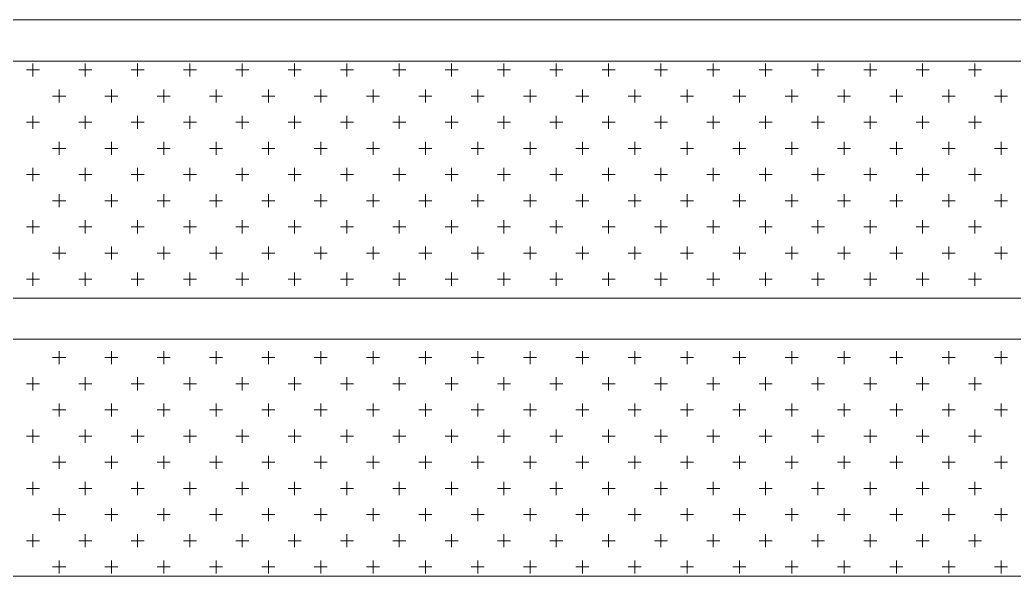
# Model space of a CAD drawing. Header units: millimetres. Extents: x -395 to 1008, y 9 to 692.
# Drawn here: x -322.267 to -319.854, y 28.171 to 29.521 of the extents above; entities that cross this region are included whole.
import ezdxf

# ---------------------------------------------------------------- set-up
doc = ezdxf.new("R2010")
doc.units = ezdxf.units.MM
doc.header["$LTSCALE"] = 0.1
doc.header["$MEASUREMENT"] = 0
doc.layers.add('.10 ultra fina', color=240, linetype='Continuous', lineweight=5)

# ---------------------------------------------------------------- blocks, each defined once
blk = doc.blocks.new('etwew')
at = {"layer": '.10 ultra fina', "color": 240, "lineweight": 5}
for p, q in [((356.4279, 89.6076), (381.3663, 89.6076)), ((356.4279, 89.5076), (381.3009, 89.5076)), ((370.9649, 89.4703), (370.9649, 89.5021)), ((371.0919, 89.4703), (371.0919, 89.5021)), ((371.2189, 89.4703), (371.2189, 89.5021)), ((371.3459, 89.4703), (371.3459, 89.5021)), ((371.4729, 89.4703), (371.4729, 89.5021)), ((371.5999, 89.4703), (371.5999, 89.5021)), ((371.7269, 89.4703), (371.7269, 89.5021)), ((371.8539, 89.4703), (371.8539, 89.5021)), ((371.9809, 89.4703), (371.9809, 89.5021)), ((372.1079, 89.4703), (372.1079, 89.5021)), ((372.2349, 89.4703), (372.2349, 89.5021)), ((372.3619, 89.4703), (372.3619, 89.5021)), ((372.4889, 89.4703), (372.4889, 89.5021)), ((372.6159, 89.4703), (372.6159, 89.5021)), ((372.7429, 89.4703), (372.7429, 89.5021)), ((372.8699, 89.4703), (372.8699, 89.5021)), ((372.9969, 89.4703), (372.9969, 89.5021)), ((373.1239, 89.4703), (373.1239, 89.5021)), ((373.2509, 89.4703), (373.2509, 89.5021)), ((370.949, 89.4862), (370.9807, 89.4862)), ((371.076, 89.4862), (371.1077, 89.4862)), ((371.203, 89.4862), (371.2347, 89.4862)), ((371.33, 89.4862), (371.3617, 89.4862)), ((371.457, 89.4862), (371.4887, 89.4862)), ((371.584, 89.4862), (371.6157, 89.4862)), ((371.711, 89.4862), (371.7427, 89.4862)), ((371.838, 89.4862), (371.8697, 89.4862)), ((371.965, 89.4862), (371.9967, 89.4862)), ((372.092, 89.4862), (372.1237, 89.4862)), ((372.219, 89.4862), (372.2507, 89.4862)), ((372.346, 89.4862), (372.3777, 89.4862)), ((372.473, 89.4862), (372.5047, 89.4862)), ((372.6, 89.4862), (372.6317, 89.4862)), ((372.727, 89.4862), (372.7587, 89.4862)), ((372.854, 89.4862), (372.8857, 89.4862)), ((372.981, 89.4862), (373.0127, 89.4862)), ((373.108, 89.4862), (373.1397, 89.4862)), ((373.235, 89.4862), (373.2667, 89.4862)), ((371.0284, 89.4068), (371.0284, 89.4386)), ((371.1554, 89.4068), (371.1554, 89.4386)), ((371.2824, 89.4068), (371.2824, 89.4386)), ((371.4094, 89.4068), (371.4094, 89.4386)), ((371.5364, 89.4068), (371.5364, 89.4386)), ((371.6634, 89.4068), (371.6634, 89.4386)), ((371.7904, 89.4068), (371.7904, 89.4386)), ((371.9174, 89.4068), (371.9174, 89.4386)), ((372.0444, 89.4068), (372.0444, 89.4386)), ((372.1714, 89.4068), (372.1714, 89.4386)), ((372.2984, 89.4068), (372.2984, 89.4386)), ((372.4254, 89.4068), (372.4254, 89.4386)), ((372.5524, 89.4068), (372.5524, 89.4386)), ((372.6794, 89.4068), (372.6794, 89.4386)), ((372.8064, 89.4068), (372.8064, 89.4386)), ((372.9334, 89.4068), (372.9334, 89.4386)), ((373.0604, 89.4068), (373.0604, 89.4386)), ((373.1874, 89.4068), (373.1874, 89.4386)), ((373.3144, 89.4068), (373.3144, 89.4386)), ((371.0125, 89.4227), (371.0442, 89.4227)), ((371.1395, 89.4227), (371.1712, 89.4227)), ((371.2665, 89.4227), (371.2982, 89.4227)), ((371.3935, 89.4227), (371.4252, 89.4227)), ((371.5205, 89.4227), (371.5522, 89.4227)), ((371.6475, 89.4227), (371.6792, 89.4227)), ((371.7745, 89.4227), (371.8062, 89.4227)), ((371.9015, 89.4227), (371.9332, 89.4227)), ((372.0285, 89.4227), (372.0602, 89.4227)), ((372.1555, 89.4227), (372.1872, 89.4227)), ((372.2825, 89.4227), (372.3142, 89.4227)), ((372.4095, 89.4227), (372.4412, 89.4227)), ((372.5365, 89.4227), (372.5682, 89.4227)), ((372.6635, 89.4227), (372.6952, 89.4227)), ((372.7905, 89.4227), (372.8222, 89.4227)), ((372.9175, 89.4227), (372.9492, 89.4227)), ((373.0445, 89.4227), (373.0762, 89.4227)), ((373.1715, 89.4227), (373.2032, 89.4227)), ((373.2985, 89.4227), (373.3302, 89.4227)), ((370.949, 89.3592), (370.9807, 89.3592)), ((370.9649, 89.3433), (370.9649, 89.3751)), ((371.076, 89.3592), (371.1077, 89.3592)), ((371.0919, 89.3433), (371.0919, 89.3751)), ((371.203, 89.3592), (371.2347, 89.3592)), ((371.2189, 89.3433), (371.2189, 89.3751)), ((371.33, 89.3592), (371.3617, 89.3592)), ((371.3459, 89.3433), (371.3459, 89.3751)), ((371.457, 89.3592), (371.4887, 89.3592)), ((371.4729, 89.3433), (371.4729, 89.3751)), ((371.584, 89.3592), (371.6157, 89.3592)), ((371.5999, 89.3433), (371.5999, 89.3751)), ((371.711, 89.3592), (371.7427, 89.3592)), ((371.7269, 89.3433), (371.7269, 89.3751)), ((371.838, 89.3592), (371.8697, 89.3592)), ((371.8539, 89.3433), (371.8539, 89.3751)), ((371.965, 89.3592), (371.9967, 89.3592)), ((371.9809, 89.3433), (371.9809, 89.3751)), ((372.092, 89.3592), (372.1237, 89.3592)), ((372.1079, 89.3433), (372.1079, 89.3751)), ((372.219, 89.3592), (372.2507, 89.3592)), ((372.2349, 89.3433), (372.2349, 89.3751)), ((372.346, 89.3592), (372.3777, 89.3592)), ((372.3619, 89.3433), (372.3619, 89.3751)), ((372.473, 89.3592), (372.5047, 89.3592)), ((372.4889, 89.3433), (372.4889, 89.3751)), ((372.6, 89.3592), (372.6317, 89.3592)), ((372.6159, 89.3433), (372.6159, 89.3751)), ((372.727, 89.3592), (372.7587, 89.3592)), ((372.7429, 89.3433), (372.7429, 89.3751)), ((372.854, 89.3592), (372.8857, 89.3592)), ((372.8699, 89.3433), (372.8699, 89.3751)), ((372.981, 89.3592), (373.0127, 89.3592)), ((372.9969, 89.3433), (372.9969, 89.3751)), ((373.108, 89.3592), (373.1397, 89.3592)), ((373.1239, 89.3433), (373.1239, 89.3751)), ((373.235, 89.3592), (373.2667, 89.3592)), ((373.2509, 89.3433), (373.2509, 89.3751)), ((371.0284, 89.2798), (371.0284, 89.3116)), ((371.1554, 89.2798), (371.1554, 89.3116)), ((371.2824, 89.2798), (371.2824, 89.3116)), ((371.4094, 89.2798), (371.4094, 89.3116)), ((371.5364, 89.2798), (371.5364, 89.3116)), ((371.6634, 89.2798), (371.6634, 89.3116)), ((371.7904, 89.2798), (371.7904, 89.3116)), ((371.9174, 89.2798), (371.9174, 89.3116)), ((372.0444, 89.2798), (372.0444, 89.3116)), ((372.1714, 89.2798), (372.1714, 89.3116)), ((372.2984, 89.2798), (372.2984, 89.3116)), ((372.4254, 89.2798), (372.4254, 89.3116)), ((372.5524, 89.2798), (372.5524, 89.3116)), ((372.6794, 89.2798), (372.6794, 89.3116)), ((372.8064, 89.2798), (372.8064, 89.3116)), ((372.9334, 89.2798), (372.9334, 89.3116)), ((373.0604, 89.2798), (373.0604, 89.3116)), ((373.1874, 89.2798), (373.1874, 89.3116)), ((373.3144, 89.2798), (373.3144, 89.3116)), ((371.0125, 89.2957), (371.0442, 89.2957)), ((371.1395, 89.2957), (371.1712, 89.2957)), ((371.2665, 89.2957), (371.2982, 89.2957)), ((371.3935, 89.2957), (371.4252, 89.2957)), ((371.5205, 89.2957), (371.5522, 89.2957)), ((371.6475, 89.2957), (371.6792, 89.2957)), ((371.7745, 89.2957), (371.8062, 89.2957)), ((371.9015, 89.2957), (371.9332, 89.2957)), ((372.0285, 89.2957), (372.0602, 89.2957)), ((372.1555, 89.2957), (372.1872, 89.2957)), ((372.2825, 89.2957), (372.3142, 89.2957)), ((372.4095, 89.2957), (372.4412, 89.2957)), ((372.5365, 89.2957), (372.5682, 89.2957)), ((372.6635, 89.2957), (372.6952, 89.2957)), ((372.7905, 89.2957), (372.8222, 89.2957)), ((372.9175, 89.2957), (372.9492, 89.2957)), ((373.0445, 89.2957), (373.0762, 89.2957)), ((373.1715, 89.2957), (373.2032, 89.2957)), ((373.2985, 89.2957), (373.3302, 89.2957)), ((370.9649, 89.2163), (370.9649, 89.2481)), ((371.0919, 89.2163), (371.0919, 89.2481)), ((371.2189, 89.2163), (371.2189, 89.2481)), ((371.3459, 89.2163), (371.3459, 89.2481)), ((371.4729, 89.2163), (371.4729, 89.2481)), ((371.5999, 89.2163), (371.5999, 89.2481)), ((371.7269, 89.2163), (371.7269, 89.2481)), ((371.8539, 89.2163), (371.8539, 89.2481)), ((371.9809, 89.2163), (371.9809, 89.2481)), ((372.1079, 89.2163), (372.1079, 89.2481)), ((372.2349, 89.2163), (372.2349, 89.2481)), ((372.3619, 89.2163), (372.3619, 89.2481)), ((372.4889, 89.2163), (372.4889, 89.2481)), ((372.6159, 89.2163), (372.6159, 89.2481)), ((372.7429, 89.2163), (372.7429, 89.2481)), ((372.8699, 89.2163), (372.8699, 89.2481)), ((372.9969, 89.2163), (372.9969, 89.2481)), ((373.1239, 89.2163), (373.1239, 89.2481)), ((373.2509, 89.2163), (373.2509, 89.2481)), ((370.949, 89.2322), (370.9807, 89.2322)), ((371.076, 89.2322), (371.1077, 89.2322)), ((371.203, 89.2322), (371.2347, 89.2322)), ((371.33, 89.2322), (371.3617, 89.2322)), ((371.457, 89.2322), (371.4887, 89.2322)), ((371.584, 89.2322), (371.6157, 89.2322)), ((371.711, 89.2322), (371.7427, 89.2322)), ((371.838, 89.2322), (371.8697, 89.2322)), ((371.965, 89.2322), (371.9967, 89.2322)), ((372.092, 89.2322), (372.1237, 89.2322)), ((372.219, 89.2322), (372.2507, 89.2322)), ((372.346, 89.2322), (372.3777, 89.2322)), ((372.473, 89.2322), (372.5047, 89.2322)), ((372.6, 89.2322), (372.6317, 89.2322)), ((372.727, 89.2322), (372.7587, 89.2322)), ((372.854, 89.2322), (372.8857, 89.2322)), ((372.981, 89.2322), (373.0127, 89.2322)), ((373.108, 89.2322), (373.1397, 89.2322)), ((373.235, 89.2322), (373.2667, 89.2322)), ((371.0284, 89.1528), (371.0284, 89.1846)), ((371.1554, 89.1528), (371.1554, 89.1846)), ((371.2824, 89.1528), (371.2824, 89.1846)), ((371.4094, 89.1528), (371.4094, 89.1846)), ((371.5364, 89.1528), (371.5364, 89.1846)), ((371.6634, 89.1528), (371.6634, 89.1846)), ((371.7904, 89.1528), (371.7904, 89.1846)), ((371.9174, 89.1528), (371.9174, 89.1846)), ((372.0444, 89.1528), (372.0444, 89.1846)), ((372.1714, 89.1528), (372.1714, 89.1846)), ((372.2984, 89.1528), (372.2984, 89.1846)), ((372.4254, 89.1528), (372.4254, 89.1846)), ((372.5524, 89.1528), (372.5524, 89.1846)), ((372.6794, 89.1528), (372.6794, 89.1846)), ((372.8064, 89.1528), (372.8064, 89.1846)), ((372.9334, 89.1528), (372.9334, 89.1846)), ((373.0604, 89.1528), (373.0604, 89.1846)), ((373.1874, 89.1528), (373.1874, 89.1846)), ((373.3144, 89.1528), (373.3144, 89.1846)), ((371.0125, 89.1687), (371.0442, 89.1687)), ((371.1395, 89.1687), (371.1712, 89.1687)), ((371.2665, 89.1687), (371.2982, 89.1687)), ((371.3935, 89.1687), (371.4252, 89.1687)), ((371.5205, 89.1687), (371.5522, 89.1687)), ((371.6475, 89.1687), (371.6792, 89.1687)), ((371.7745, 89.1687), (371.8062, 89.1687)), ((371.9015, 89.1687), (371.9332, 89.1687)), ((372.0285, 89.1687), (372.0602, 89.1687)), ((372.1555, 89.1687), (372.1872, 89.1687)), ((372.2825, 89.1687), (372.3142, 89.1687)), ((372.4095, 89.1687), (372.4412, 89.1687)), ((372.5365, 89.1687), (372.5682, 89.1687)), ((372.6635, 89.1687), (372.6952, 89.1687)), ((372.7905, 89.1687), (372.8222, 89.1687)), ((372.9175, 89.1687), (372.9492, 89.1687)), ((373.0445, 89.1687), (373.0762, 89.1687)), ((373.1715, 89.1687), (373.2032, 89.1687)), ((373.2985, 89.1687), (373.3302, 89.1687)), ((370.9649, 89.0893), (370.9649, 89.1211)), ((371.0919, 89.0893), (371.0919, 89.1211)), ((371.2189, 89.0893), (371.2189, 89.1211)), ((371.3459, 89.0893), (371.3459, 89.1211)), ((371.4729, 89.0893), (371.4729, 89.1211)), ((371.5999, 89.0893), (371.5999, 89.1211)), ((371.7269, 89.0893), (371.7269, 89.1211)), ((371.8539, 89.0893), (371.8539, 89.1211)), ((371.9809, 89.0893), (371.9809, 89.1211)), ((372.1079, 89.0893), (372.1079, 89.1211)), ((372.2349, 89.0893), (372.2349, 89.1211)), ((372.3619, 89.0893), (372.3619, 89.1211)), ((372.4889, 89.0893), (372.4889, 89.1211)), ((372.6159, 89.0893), (372.6159, 89.1211)), ((372.7429, 89.0893), (372.7429, 89.1211)), ((372.8699, 89.0893), (372.8699, 89.1211)), ((372.9969, 89.0893), (372.9969, 89.1211)), ((373.1239, 89.0893), (373.1239, 89.1211)), ((373.2509, 89.0893), (373.2509, 89.1211)), ((370.949, 89.1052), (370.9807, 89.1052)), ((371.076, 89.1052), (371.1077, 89.1052)), ((371.203, 89.1052), (371.2347, 89.1052)), ((371.33, 89.1052), (371.3617, 89.1052)), ((371.457, 89.1052), (371.4887, 89.1052)), ((371.584, 89.1052), (371.6157, 89.1052)), ((371.711, 89.1052), (371.7427, 89.1052)), ((371.838, 89.1052), (371.8697, 89.1052)), ((371.965, 89.1052), (371.9967, 89.1052)), ((372.092, 89.1052), (372.1237, 89.1052)), ((372.219, 89.1052), (372.2507, 89.1052)), ((372.346, 89.1052), (372.3777, 89.1052)), ((372.473, 89.1052), (372.5047, 89.1052)), ((372.6, 89.1052), (372.6317, 89.1052)), ((372.727, 89.1052), (372.7587, 89.1052)), ((372.854, 89.1052), (372.8857, 89.1052)), ((372.981, 89.1052), (373.0127, 89.1052)), ((373.108, 89.1052), (373.1397, 89.1052)), ((373.235, 89.1052), (373.2667, 89.1052)), ((371.0125, 89.0417), (371.0442, 89.0417)), ((371.0284, 89.0258), (371.0284, 89.0576)), ((371.1395, 89.0417), (371.1712, 89.0417)), ((371.1554, 89.0258), (371.1554, 89.0576)), ((371.2665, 89.0417), (371.2982, 89.0417)), ((371.2824, 89.0258), (371.2824, 89.0576)), ((371.3935, 89.0417), (371.4252, 89.0417)), ((371.4094, 89.0258), (371.4094, 89.0576)), ((371.5205, 89.0417), (371.5522, 89.0417)), ((371.5364, 89.0258), (371.5364, 89.0576)), ((371.6475, 89.0417), (371.6792, 89.0417)), ((371.6634, 89.0258), (371.6634, 89.0576)), ((371.7745, 89.0417), (371.8062, 89.0417)), ((371.7904, 89.0258), (371.7904, 89.0576)), ((371.9015, 89.0417), (371.9332, 89.0417)), ((371.9174, 89.0258), (371.9174, 89.0576)), ((372.0285, 89.0417), (372.0602, 89.0417)), ((372.0444, 89.0258), (372.0444, 89.0576)), ((372.1555, 89.0417), (372.1872, 89.0417)), ((372.1714, 89.0258), (372.1714, 89.0576)), ((372.2825, 89.0417), (372.3142, 89.0417)), ((372.2984, 89.0258), (372.2984, 89.0576)), ((372.4095, 89.0417), (372.4412, 89.0417)), ((372.4254, 89.0258), (372.4254, 89.0576)), ((372.5365, 89.0417), (372.5682, 89.0417)), ((372.5524, 89.0258), (372.5524, 89.0576)), ((372.6635, 89.0417), (372.6952, 89.0417)), ((372.6794, 89.0258), (372.6794, 89.0576)), ((372.7905, 89.0417), (372.8222, 89.0417)), ((372.8064, 89.0258), (372.8064, 89.0576)), ((372.9175, 89.0417), (372.9492, 89.0417)), ((372.9334, 89.0258), (372.9334, 89.0576)), ((373.0445, 89.0417), (373.0762, 89.0417)), ((373.0604, 89.0258), (373.0604, 89.0576)), ((373.1715, 89.0417), (373.2032, 89.0417)), ((373.1874, 89.0258), (373.1874, 89.0576)), ((373.2985, 89.0417), (373.3302, 89.0417)), ((373.3144, 89.0258), (373.3144, 89.0576)), ((370.9649, 88.9623), (370.9649, 88.9941)), ((371.0919, 88.9623), (371.0919, 88.9941)), ((371.2189, 88.9623), (371.2189, 88.9941)), ((371.3459, 88.9623), (371.3459, 88.9941)), ((371.4729, 88.9623), (371.4729, 88.9941)), ((371.5999, 88.9623), (371.5999, 88.9941)), ((371.7269, 88.9623), (371.7269, 88.9941)), ((371.8539, 88.9623), (371.8539, 88.9941)), ((371.9809, 88.9623), (371.9809, 88.9941)), ((372.1079, 88.9623), (372.1079, 88.9941)), ((372.2349, 88.9623), (372.2349, 88.9941)), ((372.3619, 88.9623), (372.3619, 88.9941)), ((372.4889, 88.9623), (372.4889, 88.9941)), ((372.6159, 88.9623), (372.6159, 88.9941)), ((372.7429, 88.9623), (372.7429, 88.9941)), ((372.8699, 88.9623), (372.8699, 88.9941)), ((372.9969, 88.9623), (372.9969, 88.9941)), ((373.1239, 88.9623), (373.1239, 88.9941)), ((373.2509, 88.9623), (373.2509, 88.9941)), ((370.949, 88.9782), (370.9807, 88.9782)), ((371.076, 88.9782), (371.1077, 88.9782)), ((371.203, 88.9782), (371.2347, 88.9782)), ((371.33, 88.9782), (371.3617, 88.9782)), ((371.457, 88.9782), (371.4887, 88.9782)), ((371.584, 88.9782), (371.6157, 88.9782)), ((371.711, 88.9782), (371.7427, 88.9782)), ((371.838, 88.9782), (371.8697, 88.9782)), ((371.965, 88.9782), (371.9967, 88.9782)), ((372.092, 88.9782), (372.1237, 88.9782)), ((372.219, 88.9782), (372.2507, 88.9782)), ((372.346, 88.9782), (372.3777, 88.9782)), ((372.473, 88.9782), (372.5047, 88.9782)), ((372.6, 88.9782), (372.6317, 88.9782)), ((372.727, 88.9782), (372.7587, 88.9782)), ((372.854, 88.9782), (372.8857, 88.9782)), ((372.981, 88.9782), (373.0127, 88.9782)), ((373.108, 88.9782), (373.1397, 88.9782)), ((373.235, 88.9782), (373.2667, 88.9782)), ((356.4279, 88.9325), (381.7008, 88.9325)), ((356.4279, 88.8325), (381.8536, 88.8325)), ((371.0284, 88.7718), (371.0284, 88.8036)), ((371.1554, 88.7718), (371.1554, 88.8036)), ((371.2824, 88.7718), (371.2824, 88.8036)), ((371.4094, 88.7718), (371.4094, 88.8036)), ((371.5364, 88.7718), (371.5364, 88.8036)), ((371.6634, 88.7718), (371.6634, 88.8036)), ((371.7904, 88.7718), (371.7904, 88.8036)), ((371.9174, 88.7718), (371.9174, 88.8036)), ((372.0444, 88.7718), (372.0444, 88.8036)), ((372.1714, 88.7718), (372.1714, 88.8036)), ((372.2984, 88.7718), (372.2984, 88.8036)), ((372.4254, 88.7718), (372.4254, 88.8036)), ((372.5524, 88.7718), (372.5524, 88.8036)), ((372.6794, 88.7718), (372.6794, 88.8036)), ((372.8064, 88.7718), (372.8064, 88.8036)), ((372.9334, 88.7718), (372.9334, 88.8036)), ((373.0604, 88.7718), (373.0604, 88.8036)), ((373.1874, 88.7718), (373.1874, 88.8036)), ((373.3144, 88.7718), (373.3144, 88.8036)), ((371.0125, 88.7877), (371.0442, 88.7877)), ((371.1395, 88.7877), (371.1712, 88.7877)), ((371.2665, 88.7877), (371.2982, 88.7877)), ((371.3935, 88.7877), (371.4252, 88.7877)), ((371.5205, 88.7877), (371.5522, 88.7877)), ((371.6475, 88.7877), (371.6792, 88.7877)), ((371.7745, 88.7877), (371.8062, 88.7877)), ((371.9015, 88.7877), (371.9332, 88.7877)), ((372.0285, 88.7877), (372.0602, 88.7877)), ((372.1555, 88.7877), (372.1872, 88.7877)), ((372.2825, 88.7877), (372.3142, 88.7877)), ((372.4095, 88.7877), (372.4412, 88.7877)), ((372.5365, 88.7877), (372.5682, 88.7877)), ((372.6635, 88.7877), (372.6952, 88.7877)), ((372.7905, 88.7877), (372.8222, 88.7877)), ((372.9175, 88.7877), (372.9492, 88.7877)), ((373.0445, 88.7877), (373.0762, 88.7877)), ((373.1715, 88.7877), (373.2032, 88.7877)), ((373.2985, 88.7877), (373.3302, 88.7877)), ((370.9649, 88.7083), (370.9649, 88.7401)), ((371.0919, 88.7083), (371.0919, 88.7401)), ((371.2189, 88.7083), (371.2189, 88.7401)), ((371.3459, 88.7083), (371.3459, 88.7401)), ((371.4729, 88.7083), (371.4729, 88.7401)), ((371.5999, 88.7083), (371.5999, 88.7401)), ((371.7269, 88.7083), (371.7269, 88.7401)), ((371.8539, 88.7083), (371.8539, 88.7401)), ((371.9809, 88.7083), (371.9809, 88.7401)), ((372.1079, 88.7083), (372.1079, 88.7401)), ((372.2349, 88.7083), (372.2349, 88.7401)), ((372.3619, 88.7083), (372.3619, 88.7401)), ((372.4889, 88.7083), (372.4889, 88.7401)), ((372.6159, 88.7083), (372.6159, 88.7401)), ((372.7429, 88.7083), (372.7429, 88.7401)), ((372.8699, 88.7083), (372.8699, 88.7401)), ((372.9969, 88.7083), (372.9969, 88.7401)), ((373.1239, 88.7083), (373.1239, 88.7401)), ((373.2509, 88.7083), (373.2509, 88.7401)), ((370.949, 88.7242), (370.9807, 88.7242)), ((371.076, 88.7242), (371.1077, 88.7242)), ((371.203, 88.7242), (371.2347, 88.7242)), ((371.33, 88.7242), (371.3617, 88.7242)), ((371.457, 88.7242), (371.4887, 88.7242)), ((371.584, 88.7242), (371.6157, 88.7242)), ((371.711, 88.7242), (371.7427, 88.7242)), ((371.838, 88.7242), (371.8697, 88.7242)), ((371.965, 88.7242), (371.9967, 88.7242)), ((372.092, 88.7242), (372.1237, 88.7242)), ((372.219, 88.7242), (372.2507, 88.7242)), ((372.346, 88.7242), (372.3777, 88.7242)), ((372.473, 88.7242), (372.5047, 88.7242)), ((372.6, 88.7242), (372.6317, 88.7242)), ((372.727, 88.7242), (372.7587, 88.7242)), ((372.854, 88.7242), (372.8857, 88.7242)), ((372.981, 88.7242), (373.0127, 88.7242)), ((373.108, 88.7242), (373.1397, 88.7242)), ((373.235, 88.7242), (373.2667, 88.7242)), ((371.0125, 88.6607), (371.0442, 88.6607)), ((371.0284, 88.6448), (371.0284, 88.6766)), ((371.1395, 88.6607), (371.1712, 88.6607)), ((371.1554, 88.6448), (371.1554, 88.6766)), ((371.2665, 88.6607), (371.2982, 88.6607)), ((371.2824, 88.6448), (371.2824, 88.6766)), ((371.3935, 88.6607), (371.4252, 88.6607)), ((371.4094, 88.6448), (371.4094, 88.6766)), ((371.5205, 88.6607), (371.5522, 88.6607)), ((371.5364, 88.6448), (371.5364, 88.6766)), ((371.6475, 88.6607), (371.6792, 88.6607)), ((371.6634, 88.6448), (371.6634, 88.6766)), ((371.7745, 88.6607), (371.8062, 88.6607)), ((371.7904, 88.6448), (371.7904, 88.6766)), ((371.9015, 88.6607), (371.9332, 88.6607)), ((371.9174, 88.6448), (371.9174, 88.6766)), ((372.0285, 88.6607), (372.0602, 88.6607)), ((372.0444, 88.6448), (372.0444, 88.6766)), ((372.1555, 88.6607), (372.1872, 88.6607)), ((372.1714, 88.6448), (372.1714, 88.6766)), ((372.2825, 88.6607), (372.3142, 88.6607)), ((372.2984, 88.6448), (372.2984, 88.6766)), ((372.4095, 88.6607), (372.4412, 88.6607)), ((372.4254, 88.6448), (372.4254, 88.6766)), ((372.5365, 88.6607), (372.5682, 88.6607)), ((372.5524, 88.6448), (372.5524, 88.6766)), ((372.6635, 88.6607), (372.6952, 88.6607)), ((372.6794, 88.6448), (372.6794, 88.6766)), ((372.7905, 88.6607), (372.8222, 88.6607)), ((372.8064, 88.6448), (372.8064, 88.6766)), ((372.9175, 88.6607), (372.9492, 88.6607)), ((372.9334, 88.6448), (372.9334, 88.6766)), ((373.0445, 88.6607), (373.0762, 88.6607)), ((373.0604, 88.6448), (373.0604, 88.6766)), ((373.1715, 88.6607), (373.2032, 88.6607)), ((373.1874, 88.6448), (373.1874, 88.6766)), ((373.2985, 88.6607), (373.3302, 88.6607)), ((373.3144, 88.6448), (373.3144, 88.6766)), ((370.9649, 88.5813), (370.9649, 88.6131)), ((371.0919, 88.5813), (371.0919, 88.6131)), ((371.2189, 88.5813), (371.2189, 88.6131)), ((371.3459, 88.5813), (371.3459, 88.6131)), ((371.4729, 88.5813), (371.4729, 88.6131)), ((371.5999, 88.5813), (371.5999, 88.6131)), ((371.7269, 88.5813), (371.7269, 88.6131)), ((371.8539, 88.5813), (371.8539, 88.6131)), ((371.9809, 88.5813), (371.9809, 88.6131)), ((372.1079, 88.5813), (372.1079, 88.6131)), ((372.2349, 88.5813), (372.2349, 88.6131)), ((372.3619, 88.5813), (372.3619, 88.6131)), ((372.4889, 88.5813), (372.4889, 88.6131)), ((372.6159, 88.5813), (372.6159, 88.6131)), ((372.7429, 88.5813), (372.7429, 88.6131)), ((372.8699, 88.5813), (372.8699, 88.6131)), ((372.9969, 88.5813), (372.9969, 88.6131)), ((373.1239, 88.5813), (373.1239, 88.6131)), ((373.2509, 88.5813), (373.2509, 88.6131)), ((370.949, 88.5972), (370.9807, 88.5972)), ((371.076, 88.5972), (371.1077, 88.5972)), ((371.203, 88.5972), (371.2347, 88.5972)), ((371.33, 88.5972), (371.3617, 88.5972)), ((371.457, 88.5972), (371.4887, 88.5972)), ((371.584, 88.5972), (371.6157, 88.5972)), ((371.711, 88.5972), (371.7427, 88.5972)), ((371.838, 88.5972), (371.8697, 88.5972)), ((371.965, 88.5972), (371.9967, 88.5972)), ((372.092, 88.5972), (372.1237, 88.5972)), ((372.219, 88.5972), (372.2507, 88.5972)), ((372.346, 88.5972), (372.3777, 88.5972)), ((372.473, 88.5972), (372.5047, 88.5972)), ((372.6, 88.5972), (372.6317, 88.5972)), ((372.727, 88.5972), (372.7587, 88.5972)), ((372.854, 88.5972), (372.8857, 88.5972)), ((372.981, 88.5972), (373.0127, 88.5972)), ((373.108, 88.5972), (373.1397, 88.5972)), ((373.235, 88.5972), (373.2667, 88.5972)), ((371.0125, 88.5337), (371.0442, 88.5337)), ((371.0284, 88.5178), (371.0284, 88.5496)), ((371.1395, 88.5337), (371.1712, 88.5337)), ((371.1554, 88.5178), (371.1554, 88.5496)), ((371.2665, 88.5337), (371.2982, 88.5337)), ((371.2824, 88.5178), (371.2824, 88.5496)), ((371.3935, 88.5337), (371.4252, 88.5337)), ((371.4094, 88.5178), (371.4094, 88.5496)), ((371.5205, 88.5337), (371.5522, 88.5337)), ((371.5364, 88.5178), (371.5364, 88.5496)), ((371.6475, 88.5337), (371.6792, 88.5337)), ((371.6634, 88.5178), (371.6634, 88.5496)), ((371.7745, 88.5337), (371.8062, 88.5337)), ((371.7904, 88.5178), (371.7904, 88.5496)), ((371.9015, 88.5337), (371.9332, 88.5337)), ((371.9174, 88.5178), (371.9174, 88.5496)), ((372.0285, 88.5337), (372.0602, 88.5337)), ((372.0444, 88.5178), (372.0444, 88.5496)), ((372.1555, 88.5337), (372.1872, 88.5337)), ((372.1714, 88.5178), (372.1714, 88.5496)), ((372.2825, 88.5337), (372.3142, 88.5337)), ((372.2984, 88.5178), (372.2984, 88.5496)), ((372.4095, 88.5337), (372.4412, 88.5337)), ((372.4254, 88.5178), (372.4254, 88.5496)), ((372.5365, 88.5337), (372.5682, 88.5337)), ((372.5524, 88.5178), (372.5524, 88.5496)), ((372.6635, 88.5337), (372.6952, 88.5337)), ((372.6794, 88.5178), (372.6794, 88.5496)), ((372.7905, 88.5337), (372.8222, 88.5337)), ((372.8064, 88.5178), (372.8064, 88.5496)), ((372.9175, 88.5337), (372.9492, 88.5337)), ((372.9334, 88.5178), (372.9334, 88.5496)), ((373.0445, 88.5337), (373.0762, 88.5337)), ((373.0604, 88.5178), (373.0604, 88.5496)), ((373.1715, 88.5337), (373.2032, 88.5337)), ((373.1874, 88.5178), (373.1874, 88.5496)), ((373.2985, 88.5337), (373.3302, 88.5337)), ((373.3144, 88.5178), (373.3144, 88.5496)), ((370.9649, 88.4543), (370.9649, 88.4861)), ((371.0919, 88.4543), (371.0919, 88.4861)), ((371.2189, 88.4543), (371.2189, 88.4861)), ((371.3459, 88.4543), (371.3459, 88.4861)), ((371.4729, 88.4543), (371.4729, 88.4861)), ((371.5999, 88.4543), (371.5999, 88.4861)), ((371.7269, 88.4543), (371.7269, 88.4861)), ((371.8539, 88.4543), (371.8539, 88.4861)), ((371.9809, 88.4543), (371.9809, 88.4861)), ((372.1079, 88.4543), (372.1079, 88.4861)), ((372.2349, 88.4543), (372.2349, 88.4861)), ((372.3619, 88.4543), (372.3619, 88.4861)), ((372.4889, 88.4543), (372.4889, 88.4861)), ((372.6159, 88.4543), (372.6159, 88.4861)), ((372.7429, 88.4543), (372.7429, 88.4861)), ((372.8699, 88.4543), (372.8699, 88.4861)), ((372.9969, 88.4543), (372.9969, 88.4861)), ((373.1239, 88.4543), (373.1239, 88.4861)), ((373.2509, 88.4543), (373.2509, 88.4861)), ((370.949, 88.4702), (370.9807, 88.4702)), ((371.076, 88.4702), (371.1077, 88.4702)), ((371.203, 88.4702), (371.2347, 88.4702)), ((371.33, 88.4702), (371.3617, 88.4702)), ((371.457, 88.4702), (371.4887, 88.4702)), ((371.584, 88.4702), (371.6157, 88.4702)), ((371.711, 88.4702), (371.7427, 88.4702)), ((371.838, 88.4702), (371.8697, 88.4702)), ((371.965, 88.4702), (371.9967, 88.4702)), ((372.092, 88.4702), (372.1237, 88.4702)), ((372.219, 88.4702), (372.2507, 88.4702)), ((372.346, 88.4702), (372.3777, 88.4702)), ((372.473, 88.4702), (372.5047, 88.4702)), ((372.6, 88.4702), (372.6317, 88.4702)), ((372.727, 88.4702), (372.7587, 88.4702)), ((372.854, 88.4702), (372.8857, 88.4702)), ((372.981, 88.4702), (373.0127, 88.4702)), ((373.108, 88.4702), (373.1397, 88.4702)), ((373.235, 88.4702), (373.2667, 88.4702)), ((371.0284, 88.3908), (371.0284, 88.4226)), ((371.1554, 88.3908), (371.1554, 88.4226)), ((371.2824, 88.3908), (371.2824, 88.4226)), ((371.4094, 88.3908), (371.4094, 88.4226)), ((371.5364, 88.3908), (371.5364, 88.4226)), ((371.6634, 88.3908), (371.6634, 88.4226)), ((371.7904, 88.3908), (371.7904, 88.4226)), ((371.9174, 88.3908), (371.9174, 88.4226)), ((372.0444, 88.3908), (372.0444, 88.4226)), ((372.1714, 88.3908), (372.1714, 88.4226)), ((372.2984, 88.3908), (372.2984, 88.4226)), ((372.4254, 88.3908), (372.4254, 88.4226)), ((372.5524, 88.3908), (372.5524, 88.4226)), ((372.6794, 88.3908), (372.6794, 88.4226)), ((372.8064, 88.3908), (372.8064, 88.4226)), ((372.9334, 88.3908), (372.9334, 88.4226)), ((373.0604, 88.3908), (373.0604, 88.4226)), ((373.1874, 88.3908), (373.1874, 88.4226)), ((373.3144, 88.3908), (373.3144, 88.4226)), ((371.0125, 88.4067), (371.0442, 88.4067)), ((371.1395, 88.4067), (371.1712, 88.4067)), ((371.2665, 88.4067), (371.2982, 88.4067)), ((371.3935, 88.4067), (371.4252, 88.4067)), ((371.5205, 88.4067), (371.5522, 88.4067)), ((371.6475, 88.4067), (371.6792, 88.4067)), ((371.7745, 88.4067), (371.8062, 88.4067)), ((371.9015, 88.4067), (371.9332, 88.4067)), ((372.0285, 88.4067), (372.0602, 88.4067)), ((372.1555, 88.4067), (372.1872, 88.4067)), ((372.2825, 88.4067), (372.3142, 88.4067)), ((372.4095, 88.4067), (372.4412, 88.4067)), ((372.5365, 88.4067), (372.5682, 88.4067)), ((372.6635, 88.4067), (372.6952, 88.4067)), ((372.7905, 88.4067), (372.8222, 88.4067)), ((372.9175, 88.4067), (372.9492, 88.4067)), ((373.0445, 88.4067), (373.0762, 88.4067)), ((373.1715, 88.4067), (373.2032, 88.4067)), ((373.2985, 88.4067), (373.3302, 88.4067)), ((370.949, 88.3432), (370.9807, 88.3432)), ((370.9649, 88.3273), (370.9649, 88.3591)), ((371.076, 88.3432), (371.1077, 88.3432)), ((371.0919, 88.3273), (371.0919, 88.3591)), ((371.203, 88.3432), (371.2347, 88.3432)), ((371.2189, 88.3273), (371.2189, 88.3591)), ((371.33, 88.3432), (371.3617, 88.3432)), ((371.3459, 88.3273), (371.3459, 88.3591)), ((371.457, 88.3432), (371.4887, 88.3432)), ((371.4729, 88.3273), (371.4729, 88.3591)), ((371.584, 88.3432), (371.6157, 88.3432)), ((371.5999, 88.3273), (371.5999, 88.3591)), ((371.711, 88.3432), (371.7427, 88.3432)), ((371.7269, 88.3273), (371.7269, 88.3591)), ((371.838, 88.3432), (371.8697, 88.3432)), ((371.8539, 88.3273), (371.8539, 88.3591)), ((371.965, 88.3432), (371.9967, 88.3432)), ((371.9809, 88.3273), (371.9809, 88.3591)), ((372.092, 88.3432), (372.1237, 88.3432)), ((372.1079, 88.3273), (372.1079, 88.3591)), ((372.219, 88.3432), (372.2507, 88.3432)), ((372.2349, 88.3273), (372.2349, 88.3591)), ((372.346, 88.3432), (372.3777, 88.3432)), ((372.3619, 88.3273), (372.3619, 88.3591)), ((372.473, 88.3432), (372.5047, 88.3432)), ((372.4889, 88.3273), (372.4889, 88.3591)), ((372.6, 88.3432), (372.6317, 88.3432)), ((372.6159, 88.3273), (372.6159, 88.3591)), ((372.727, 88.3432), (372.7587, 88.3432)), ((372.7429, 88.3273), (372.7429, 88.3591)), ((372.854, 88.3432), (372.8857, 88.3432)), ((372.8699, 88.3273), (372.8699, 88.3591)), ((372.981, 88.3432), (373.0127, 88.3432)), ((372.9969, 88.3273), (372.9969, 88.3591)), ((373.108, 88.3432), (373.1397, 88.3432)), ((373.1239, 88.3273), (373.1239, 88.3591)), ((373.235, 88.3432), (373.2667, 88.3432)), ((373.2509, 88.3273), (373.2509, 88.3591)), ((371.0284, 88.2638), (371.0284, 88.2956)), ((371.1554, 88.2638), (371.1554, 88.2956)), ((371.2824, 88.2638), (371.2824, 88.2956)), ((371.4094, 88.2638), (371.4094, 88.2956)), ((371.5364, 88.2638), (371.5364, 88.2956)), ((371.6634, 88.2638), (371.6634, 88.2956)), ((371.7904, 88.2638), (371.7904, 88.2956)), ((371.9174, 88.2638), (371.9174, 88.2956)), ((372.0444, 88.2638), (372.0444, 88.2956)), ((372.1714, 88.2638), (372.1714, 88.2956)), ((372.2984, 88.2638), (372.2984, 88.2956)), ((372.4254, 88.2638), (372.4254, 88.2956)), ((372.5524, 88.2638), (372.5524, 88.2956)), ((372.6794, 88.2638), (372.6794, 88.2956)), ((372.8064, 88.2638), (372.8064, 88.2956)), ((372.9334, 88.2638), (372.9334, 88.2956)), ((373.0604, 88.2638), (373.0604, 88.2956)), ((373.1874, 88.2638), (373.1874, 88.2956)), ((373.3144, 88.2638), (373.3144, 88.2956)), ((371.0125, 88.2797), (371.0442, 88.2797)), ((371.1395, 88.2797), (371.1712, 88.2797)), ((371.2665, 88.2797), (371.2982, 88.2797)), ((371.3935, 88.2797), (371.4252, 88.2797)), ((371.5205, 88.2797), (371.5522, 88.2797)), ((371.6475, 88.2797), (371.6792, 88.2797)), ((371.7745, 88.2797), (371.8062, 88.2797)), ((371.9015, 88.2797), (371.9332, 88.2797)), ((372.0285, 88.2797), (372.0602, 88.2797)), ((372.1555, 88.2797), (372.1872, 88.2797)), ((372.2825, 88.2797), (372.3142, 88.2797)), ((372.4095, 88.2797), (372.4412, 88.2797)), ((372.5365, 88.2797), (372.5682, 88.2797)), ((372.6635, 88.2797), (372.6952, 88.2797)), ((372.7905, 88.2797), (372.8222, 88.2797)), ((372.9175, 88.2797), (372.9492, 88.2797)), ((373.0445, 88.2797), (373.0762, 88.2797)), ((373.1715, 88.2797), (373.2032, 88.2797)), ((373.2985, 88.2797), (373.3302, 88.2797)), ((356.4279, 88.2574), (382.7322, 88.2574))]:
    blk.add_line(p, q, dxfattribs=at)

msp = doc.modelspace()

# ---------------------------------------------------------------- block references
at = {"layer": '.10 ultra fina', "color": 240, "lineweight": 5}
msp.add_blockref('etwew', (-693.1998, -60.0867), dxfattribs=at)

doc.saveas('drawing.dxf')
